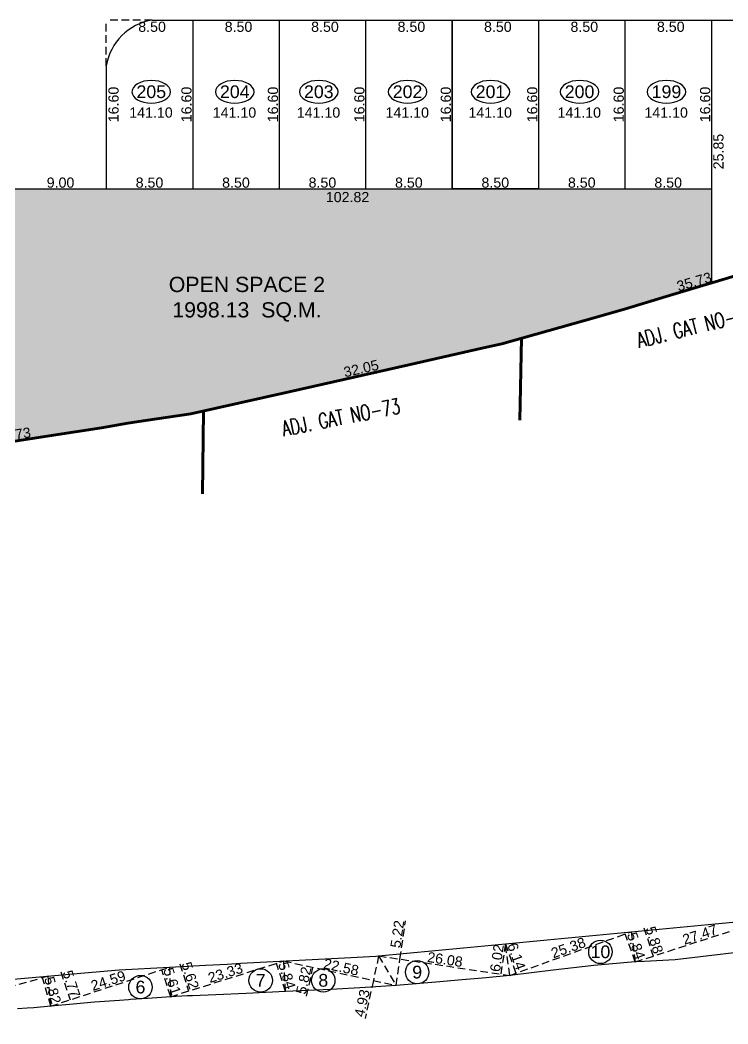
# Model space of a CAD drawing. Header units: millimetres. Extents: x 9625 to 10808, y -1607 to -1252.
# Drawn here: x 10591.9 to 10661.5, y -1523.9 to -1425.2 of the extents above; entities that cross this region are included whole.
import ezdxf

# ---------------------------------------------------------------- set-up
doc = ezdxf.new("R2010")
doc.units = ezdxf.units.MM
doc.header["$LTSCALE"] = 3
doc.header["$MEASUREMENT"] = 0
doc.header["$PDMODE"] = 35
doc.header["$PDSIZE"] = 1
doc.linetypes.add('1', pattern=[0])
doc.linetypes.add('HIDDEN', pattern=[0.375, 0.25, -0.125])
doc.layers.get('0').update_dxf_attribs({"linetype": '1'})
doc.layers.get('Defpoints').update_dxf_attribs({"linetype": 'HIDDEN'})
for name, color, linetype in [('DIM', 8, 'HIDDEN'), ('DIM1', 8, 'Continuous'), ('NAME', 7, 'Continuous'), ('PLOT TEXT', 3, 'Continuous'), ('Text', 3, 'Continuous'), ('WALL', 6, 'Continuous')]:
    doc.layers.add(name, color=color, linetype=linetype)
doc.styles.add('ARIAL', font='arial.ttf')
doc.styles.add('ROMANS', font='romans__.ttf', dxfattribs={"width": 0.75})
doc.styles.get("Standard").update_dxf_attribs({"font": 'arial.ttf'})
doc.dimstyles.new('ISO-25', dxfattribs={"dimtxt": 1, "dimasz": 1, "dimexe": 0, "dimexo": 0, "dimgap": 0.1, "dimtad": 1, "dimzin": 0, "dimdsep": 46, "dimtxsty": 'Standard', "dimblk": 'NONE', "dimcen": 2.5, "dimse1": 1, "dimse2": 1, "dimclrd": 256, "dimclre": 256, "dimclrt": 3, "dimadec": 0, "dimazin": 0, "dimtfac": 1, "dimtmove": 0, "dimatfit": 3, "dimfxl": 1, "dimarcsym": 0})
doc.dimstyles.get("Standard").update_dxf_attribs({"dimtxt": 1, "dimasz": 0, "dimexe": 0, "dimexo": 0, "dimgap": 0.1, "dimtad": 1, "dimzin": 0, "dimdsep": 46, "dimtxsty": 'Standard', "dimcen": 0, "dimse1": 1, "dimse2": 1, "dimsd1": 1, "dimsd2": 1, "dimclrd": 256, "dimclre": 256, "dimclrt": 3, "dimadec": 0, "dimazin": 0, "dimtfac": 1, "dimtix": 1, "dimtofl": 0, "dimtmove": 2, "dimatfit": 3, "dimfxl": 1, "dimtolj": 1, "dimtzin": 0, "dimlwd": -1, "dimlwe": -1, "dimarcsym": 0})

# ---------------------------------------------------------------- blocks, each defined once
blk = doc.blocks.new('*D1764')
at = {"layer": 'Defpoints', "color": 0}
for p in [(10675.519, -1446.534), (10675.519, -1446.534), (10641.204, -1456.474)]:
    blk.add_point(p, dxfattribs=at)
at = {"layer": 'DIM1', "color": 3, "insert": (10658.192, -1450.917), "char_height": 1, "attachment_point": 5, "rotation": 16.15524}
blk.add_mtext('\\A1;35.73', dxfattribs=at)
blk = doc.blocks.new('*D1763')
at = {"layer": 'Defpoints', "color": 0}
for p in [(10641.204, -1456.474), (10641.204, -1456.474), (10609.959, -1463.617)]:
    blk.add_point(p, dxfattribs=at)
at = {"layer": 'DIM1', "color": 3, "insert": (10625.446, -1459.45), "char_height": 1, "attachment_point": 5, "rotation": 12.87756}
blk.add_mtext('\\A1;32.05', dxfattribs=at)
blk = doc.blocks.new('*D1762')
at = {"layer": 'Defpoints', "color": 0}
for p in [(10609.959, -1463.617), (10609.959, -1463.617), (10572.698, -1469.559)]:
    blk.add_point(p, dxfattribs=at)
at = {"layer": 'DIM1', "color": 3, "insert": (10591.232, -1465.985), "char_height": 1, "attachment_point": 5, "rotation": 9.06059}
blk.add_mtext('\\A1;37.73', dxfattribs=at)
blk = doc.blocks.new('*D1761')
at = {"layer": 'Defpoints', "color": 0}
for p in [(10572.698, -1441.788), (10675.519, -1441.788), (10675.519, -1441.788)]:
    blk.add_point(p, dxfattribs=at)
at = {"layer": 'DIM1', "color": 3, "insert": (10624.109, -1442.597), "char_height": 1, "attachment_point": 5}
blk.add_mtext('\\A1;102.82', dxfattribs=at)
blk = doc.blocks.new('*D1883')
at = {"layer": 'Defpoints', "color": 0}
for p in [(10659.888, -1425.188), (10668.388, -1425.188), (10668.388, -1425.188)]:
    blk.add_point(p, dxfattribs=at)
at = {"layer": 'DIM1', "color": 3, "insert": (10664.388, -1425.854), "char_height": 1, "attachment_point": 5}
blk.add_mtext('\\A1;8.50', dxfattribs=at)
blk = doc.blocks.new('*D1890')
at = {"layer": 'Defpoints', "color": 0}
for p in [(10651.388, -1425.188), (10659.888, -1425.188), (10659.888, -1425.188)]:
    blk.add_point(p, dxfattribs=at)
at = {"layer": 'DIM1', "color": 3, "insert": (10655.888, -1425.854), "char_height": 1, "attachment_point": 5}
blk.add_mtext('\\A1;8.50', dxfattribs=at)
blk = doc.blocks.new('*D788')
at = {"layer": 'Defpoints', "color": 0}
for p in [(10659.888, -1425.188), (10659.888, -1425.188), (10659.888, -1441.788)]:
    blk.add_point(p, dxfattribs=at)
at = {"layer": 'DIM1', "color": 3, "insert": (10659.278, -1433.488), "char_height": 1, "attachment_point": 5, "rotation": 90}
blk.add_mtext('\\A1;16.60', dxfattribs=at)
blk = doc.blocks.new('*D1878')
at = {"layer": 'Defpoints', "color": 0}
for p in [(10651.388, -1441.788), (10659.888, -1441.788), (10659.888, -1441.788)]:
    blk.add_point(p, dxfattribs=at)
at = {"layer": 'DIM1', "color": 3, "insert": (10655.638, -1441.177), "char_height": 1, "attachment_point": 5}
blk.add_mtext('\\A1;8.50', dxfattribs=at)
blk = doc.blocks.new('*D1889')
at = {"layer": 'Defpoints', "color": 0}
for p in [(10642.888, -1425.188), (10651.388, -1425.188), (10651.388, -1425.188)]:
    blk.add_point(p, dxfattribs=at)
at = {"layer": 'DIM1', "color": 3, "insert": (10647.388, -1425.854), "char_height": 1, "attachment_point": 5}
blk.add_mtext('\\A1;8.50', dxfattribs=at)
blk = doc.blocks.new('*D787')
at = {"layer": 'Defpoints', "color": 0}
for p in [(10651.388, -1425.188), (10651.388, -1425.188), (10651.388, -1441.788)]:
    blk.add_point(p, dxfattribs=at)
at = {"layer": 'DIM1', "color": 3, "insert": (10650.778, -1433.488), "char_height": 1, "attachment_point": 5, "rotation": 90}
blk.add_mtext('\\A1;16.60', dxfattribs=at)
blk = doc.blocks.new('*D1877')
at = {"layer": 'Defpoints', "color": 0}
for p in [(10642.888, -1441.788), (10651.388, -1441.788), (10651.388, -1441.788)]:
    blk.add_point(p, dxfattribs=at)
at = {"layer": 'DIM1', "color": 3, "insert": (10647.138, -1441.177), "char_height": 1, "attachment_point": 5}
blk.add_mtext('\\A1;8.50', dxfattribs=at)
blk = doc.blocks.new('*D1888')
at = {"layer": 'Defpoints', "color": 0}
for p in [(10634.388, -1425.188), (10642.888, -1425.188), (10642.888, -1425.188)]:
    blk.add_point(p, dxfattribs=at)
at = {"layer": 'DIM1', "color": 3, "insert": (10638.888, -1425.854), "char_height": 1, "attachment_point": 5}
blk.add_mtext('\\A1;8.50', dxfattribs=at)
blk = doc.blocks.new('*D786')
at = {"layer": 'Defpoints', "color": 0}
for p in [(10642.888, -1425.188), (10642.888, -1425.188), (10642.888, -1441.788)]:
    blk.add_point(p, dxfattribs=at)
at = {"layer": 'DIM1', "color": 3, "insert": (10642.278, -1433.488), "char_height": 1, "attachment_point": 5, "rotation": 90}
blk.add_mtext('\\A1;16.60', dxfattribs=at)
blk = doc.blocks.new('*D1876')
at = {"layer": 'Defpoints', "color": 0}
for p in [(10634.388, -1441.788), (10642.888, -1441.788), (10642.888, -1441.788)]:
    blk.add_point(p, dxfattribs=at)
at = {"layer": 'DIM1', "color": 3, "insert": (10638.638, -1441.177), "char_height": 1, "attachment_point": 5}
blk.add_mtext('\\A1;8.50', dxfattribs=at)
blk = doc.blocks.new('*D1887')
at = {"layer": 'Defpoints', "color": 0}
for p in [(10625.888, -1425.188), (10634.388, -1425.188), (10634.388, -1425.188)]:
    blk.add_point(p, dxfattribs=at)
at = {"layer": 'DIM1', "color": 3, "insert": (10630.388, -1425.854), "char_height": 1, "attachment_point": 5}
blk.add_mtext('\\A1;8.50', dxfattribs=at)
blk = doc.blocks.new('*D785')
at = {"layer": 'Defpoints', "color": 0}
for p in [(10634.388, -1425.188), (10634.388, -1425.188), (10634.388, -1441.788)]:
    blk.add_point(p, dxfattribs=at)
at = {"layer": 'DIM1', "color": 3, "insert": (10633.778, -1433.488), "char_height": 1, "attachment_point": 5, "rotation": 90}
blk.add_mtext('\\A1;16.60', dxfattribs=at)
blk = doc.blocks.new('*D1879')
at = {"layer": 'Defpoints', "color": 0}
for p in [(10625.888, -1441.788), (10634.388, -1441.788), (10634.388, -1441.788)]:
    blk.add_point(p, dxfattribs=at)
at = {"layer": 'DIM1', "color": 3, "insert": (10630.138, -1441.177), "char_height": 1, "attachment_point": 5}
blk.add_mtext('\\A1;8.50', dxfattribs=at)
blk = doc.blocks.new('*D1886')
at = {"layer": 'Defpoints', "color": 0}
for p in [(10617.388, -1425.188), (10625.888, -1425.188), (10625.888, -1425.188)]:
    blk.add_point(p, dxfattribs=at)
at = {"layer": 'DIM1', "color": 3, "insert": (10621.888, -1425.854), "char_height": 1, "attachment_point": 5}
blk.add_mtext('\\A1;8.50', dxfattribs=at)
blk = doc.blocks.new('*D784')
at = {"layer": 'Defpoints', "color": 0}
for p in [(10625.888, -1425.188), (10625.888, -1425.188), (10625.888, -1441.788)]:
    blk.add_point(p, dxfattribs=at)
at = {"layer": 'DIM1', "color": 3, "insert": (10625.278, -1433.488), "char_height": 1, "attachment_point": 5, "rotation": 90}
blk.add_mtext('\\A1;16.60', dxfattribs=at)
blk = doc.blocks.new('*D1880')
at = {"layer": 'Defpoints', "color": 0}
for p in [(10617.388, -1441.788), (10625.888, -1441.788), (10625.888, -1441.788)]:
    blk.add_point(p, dxfattribs=at)
at = {"layer": 'DIM1', "color": 3, "insert": (10621.638, -1441.177), "char_height": 1, "attachment_point": 5}
blk.add_mtext('\\A1;8.50', dxfattribs=at)
blk = doc.blocks.new('*D1885')
at = {"layer": 'Defpoints', "color": 0}
for p in [(10608.888, -1425.188), (10617.388, -1425.188), (10617.388, -1425.188)]:
    blk.add_point(p, dxfattribs=at)
at = {"layer": 'DIM1', "color": 3, "insert": (10613.388, -1425.854), "char_height": 1, "attachment_point": 5}
blk.add_mtext('\\A1;8.50', dxfattribs=at)
blk = doc.blocks.new('*D783')
at = {"layer": 'Defpoints', "color": 0}
for p in [(10617.388, -1425.188), (10617.388, -1425.188), (10617.388, -1441.788)]:
    blk.add_point(p, dxfattribs=at)
at = {"layer": 'DIM1', "color": 3, "insert": (10616.778, -1433.488), "char_height": 1, "attachment_point": 5, "rotation": 90}
blk.add_mtext('\\A1;16.60', dxfattribs=at)
blk = doc.blocks.new('*D1881')
at = {"layer": 'Defpoints', "color": 0}
for p in [(10608.888, -1441.788), (10617.388, -1441.788), (10617.388, -1441.788)]:
    blk.add_point(p, dxfattribs=at)
at = {"layer": 'DIM1', "color": 3, "insert": (10613.138, -1441.177), "char_height": 1, "attachment_point": 5}
blk.add_mtext('\\A1;8.50', dxfattribs=at)
blk = doc.blocks.new('*D1884')
at = {"layer": 'Defpoints', "color": 0}
for p in [(10600.388, -1425.188), (10608.888, -1425.188), (10608.888, -1425.188)]:
    blk.add_point(p, dxfattribs=at)
at = {"layer": 'DIM1', "color": 3, "insert": (10604.888, -1425.854), "char_height": 1, "attachment_point": 5}
blk.add_mtext('\\A1;8.50', dxfattribs=at)
blk = doc.blocks.new('*D782')
at = {"layer": 'Defpoints', "color": 0}
for p in [(10608.888, -1425.188), (10608.888, -1425.188), (10608.888, -1441.788)]:
    blk.add_point(p, dxfattribs=at)
at = {"layer": 'DIM1', "color": 3, "insert": (10608.278, -1433.488), "char_height": 1, "attachment_point": 5, "rotation": 90}
blk.add_mtext('\\A1;16.60', dxfattribs=at)
blk = doc.blocks.new('*D1882')
at = {"layer": 'Defpoints', "color": 0}
for p in [(10600.388, -1441.788), (10608.888, -1441.788), (10608.888, -1441.788)]:
    blk.add_point(p, dxfattribs=at)
at = {"layer": 'DIM1', "color": 3, "insert": (10604.638, -1441.177), "char_height": 1, "attachment_point": 5}
blk.add_mtext('\\A1;8.50', dxfattribs=at)
blk = doc.blocks.new('*D781')
at = {"layer": 'Defpoints', "color": 0}
for p in [(10600.388, -1425.188), (10600.388, -1425.188), (10600.388, -1441.788)]:
    blk.add_point(p, dxfattribs=at)
at = {"layer": 'DIM1', "color": 3, "insert": (10601.105, -1433.488), "char_height": 1, "attachment_point": 5, "rotation": 90}
blk.add_mtext('\\A1;16.60', dxfattribs=at)
blk = doc.blocks.new('*D780')
at = {"layer": 'Defpoints', "color": 0}
for p in [(10591.388, -1441.788), (10600.388, -1441.788), (10600.388, -1441.788)]:
    blk.add_point(p, dxfattribs=at)
at = {"layer": 'DIM1', "color": 3, "insert": (10595.888, -1441.177), "char_height": 1, "attachment_point": 5}
blk.add_mtext('\\A1;9.00', dxfattribs=at)
blk = doc.blocks.new('*D460')
at = {"layer": 'Defpoints', "color": 0}
for p in [(10652.001, -1514.838), (10652.908, -1517.635), (10654.148, -1517.233)]:
    blk.add_point(p, dxfattribs=at)
at = {"layer": 'DIM', "lineweight": -2}
blk.add_line((10653.241, -1514.436), (10654.148, -1517.233), dxfattribs=at)
at = {"layer": 'DIM', "color": 3, "insert": (10654.275, -1515.646), "char_height": 1, "attachment_point": 5, "rotation": 287.96725}
blk.add_mtext('5.88', dxfattribs=at)
blk = doc.blocks.new('_None')
blk = doc.blocks.new('*D458')
at = {"layer": 'Defpoints', "color": 0}
for p in [(10665.466, -1513.562), (10665.466, -1513.562), (10652.403, -1517.799)]:
    blk.add_point(p, dxfattribs=at)
at = {"layer": 'DIM', "lineweight": -2}
blk.add_line((10652.403, -1517.799), (10665.466, -1513.562), dxfattribs=at)
at = {"layer": 'DIM', "color": 3, "insert": (10658.749, -1515.108), "char_height": 1, "attachment_point": 5, "rotation": 17.96725}
blk.add_mtext('27.47', dxfattribs=at)
blk = doc.blocks.new('*D457')
at = {"layer": 'Defpoints', "color": 0}
for p in [(10639.626, -1516.016), (10640.662, -1518.905), (10640.662, -1518.905)]:
    blk.add_point(p, dxfattribs=at)
at = {"layer": 'DIM', "lineweight": -2}
blk.add_line((10639.626, -1516.016), (10640.662, -1518.905), dxfattribs=at)
at = {"layer": 'DIM', "color": 3, "insert": (10640.719, -1517.254), "char_height": 1, "attachment_point": 5, "rotation": 289.73177}
blk.add_mtext('6.14', dxfattribs=at)
blk = doc.blocks.new('*D456')
at = {"layer": 'Defpoints', "color": 0}
for p in [(10651.416, -1515.048), (10651.416, -1515.048), (10652.403, -1517.799)]:
    blk.add_point(p, dxfattribs=at)
at = {"layer": 'DIM', "lineweight": -2}
blk.add_line((10652.403, -1517.799), (10651.416, -1515.048), dxfattribs=at)
at = {"layer": 'DIM', "color": 3, "insert": (10652.484, -1516.217), "char_height": 1, "attachment_point": 5, "rotation": 289.73177}
blk.add_mtext('5.84', dxfattribs=at)
blk = doc.blocks.new('*D455')
at = {"layer": 'Defpoints', "color": 0}
for p in [(10652.001, -1514.838), (10652.001, -1514.838), (10640.055, -1519.123)]:
    blk.add_point(p, dxfattribs=at)
at = {"layer": 'DIM', "lineweight": -2}
blk.add_line((10640.055, -1519.123), (10652.001, -1514.838), dxfattribs=at)
at = {"layer": 'DIM', "color": 3, "insert": (10645.822, -1516.405), "char_height": 1, "attachment_point": 5, "rotation": 19.73177}
blk.add_mtext('25.38', dxfattribs=at)
blk = doc.blocks.new('*D454')
at = {"layer": 'Defpoints', "color": 0}
for p in [(10629.259, -1517.519), (10629.259, -1517.519), (10628.876, -1520.1)]:
    blk.add_point(p, dxfattribs=at)
at = {"layer": 'DIM', "lineweight": -2}
for p, q in [((10629.259, -1517.519), (10629.815, -1513.773)), ((10628.876, -1520.1), (10629.259, -1517.519))]:
    blk.add_line(p, q, dxfattribs=at)
at = {"layer": 'DIM', "color": 3, "insert": (10629.007, -1515.062), "char_height": 1, "attachment_point": 5, "rotation": 81.55316}
blk.add_mtext('5.22', dxfattribs=at)
blk = doc.blocks.new('*D453')
at = {"layer": 'Defpoints', "color": 0}
for p in [(10639.626, -1516.016), (10639.184, -1518.993), (10639.184, -1518.993)]:
    blk.add_point(p, dxfattribs=at)
at = {"layer": 'DIM', "lineweight": -2}
blk.add_line((10639.626, -1516.016), (10639.184, -1518.993), dxfattribs=at)
at = {"layer": 'DIM', "color": 3, "insert": (10638.801, -1517.415), "char_height": 1, "attachment_point": 5, "rotation": 81.55316}
blk.add_mtext('6.02', dxfattribs=at)
blk = doc.blocks.new('*D452')
at = {"layer": 'Defpoints', "color": 0}
for p in [(10627.157, -1517.207), (10640.055, -1519.123), (10640.055, -1519.123)]:
    blk.add_point(p, dxfattribs=at)
at = {"layer": 'DIM', "lineweight": -2}
blk.add_line((10627.157, -1517.207), (10640.055, -1519.123), dxfattribs=at)
at = {"layer": 'DIM', "color": 3, "insert": (10633.696, -1517.561), "char_height": 1, "attachment_point": 5, "rotation": 351.55316}
blk.add_mtext('26.08', dxfattribs=at)
blk = doc.blocks.new('*D451')
at = {"layer": 'Defpoints', "color": 0}
for p in [(10618.62, -1517.875), (10620.705, -1518.328), (10618.004, -1520.717)]:
    blk.add_point(p, dxfattribs=at)
at = {"layer": 'DIM', "lineweight": -2}
blk.add_line((10620.089, -1521.169), (10620.705, -1518.328), dxfattribs=at)
at = {"layer": 'DIM', "color": 3, "insert": (10619.8, -1519.619), "char_height": 1, "attachment_point": 5, "rotation": 77.75738}
blk.add_mtext('5.82', dxfattribs=at)
blk = doc.blocks.new('*D450')
at = {"layer": 'Defpoints', "color": 0}
for p in [(10627.157, -1517.207), (10626.635, -1519.614), (10626.646, -1519.617)]:
    blk.add_point(p, dxfattribs=at)
at = {"layer": 'DIM', "lineweight": -2}
for p, q in [((10627.168, -1517.21), (10626.646, -1519.617)), ((10626.646, -1519.617), (10625.832, -1523.367))]:
    blk.add_line(p, q, dxfattribs=at)
at = {"layer": 'DIM', "color": 3, "insert": (10625.536, -1521.851), "char_height": 1, "attachment_point": 5, "rotation": 77.75738}
blk.add_mtext('4.93', dxfattribs=at)
blk = doc.blocks.new('*D449')
at = {"layer": 'Defpoints', "color": 0}
for p in [(10617.842, -1517.706), (10628.876, -1520.1), (10628.876, -1520.1)]:
    blk.add_point(p, dxfattribs=at)
at = {"layer": 'DIM', "lineweight": -2}
blk.add_line((10617.842, -1517.706), (10628.876, -1520.1), dxfattribs=at)
at = {"layer": 'DIM', "color": 3, "insert": (10623.488, -1518.307), "char_height": 1, "attachment_point": 5, "rotation": 347.75738}
blk.add_mtext('22.58', dxfattribs=at)
blk = doc.blocks.new('*D448')
at = {"layer": 'Defpoints', "color": 0}
for p in [(10606.609, -1518.308), (10607.457, -1520.989), (10608.479, -1520.666)]:
    blk.add_point(p, dxfattribs=at)
at = {"layer": 'DIM', "lineweight": -2}
blk.add_line((10607.632, -1517.985), (10608.479, -1520.666), dxfattribs=at)
at = {"layer": 'DIM', "color": 3, "insert": (10608.637, -1519.141), "char_height": 1, "attachment_point": 5, "rotation": 287.53947}
blk.add_mtext('5.62', dxfattribs=at)
blk = doc.blocks.new('*D447')
at = {"layer": 'Defpoints', "color": 0}
for p in [(10617.124, -1517.934), (10617.124, -1517.934), (10618.004, -1520.717)]:
    blk.add_point(p, dxfattribs=at)
at = {"layer": 'DIM', "lineweight": -2}
blk.add_line((10618.004, -1520.717), (10617.124, -1517.934), dxfattribs=at)
at = {"layer": 'DIM', "color": 3, "insert": (10618.146, -1519.141), "char_height": 1, "attachment_point": 5, "rotation": 287.53947}
blk.add_mtext('5.84', dxfattribs=at)
blk = doc.blocks.new('*D446')
at = {"layer": 'Defpoints', "color": 0}
for p in [(10617.842, -1517.706), (10617.842, -1517.706), (10606.719, -1521.222)]:
    blk.add_point(p, dxfattribs=at)
at = {"layer": 'DIM', "lineweight": -2}
blk.add_line((10606.719, -1521.222), (10617.842, -1517.706), dxfattribs=at)
at = {"layer": 'DIM', "color": 3, "insert": (10612.097, -1518.882), "char_height": 1, "attachment_point": 5, "rotation": 17.53947}
blk.add_mtext('23.33', dxfattribs=at)
blk = doc.blocks.new('*D445')
at = {"layer": 'Defpoints', "color": 0}
for p in [(10594.662, -1519.201), (10595.563, -1521.941), (10596.828, -1521.525)]:
    blk.add_point(p, dxfattribs=at)
at = {"layer": 'DIM', "lineweight": -2}
blk.add_line((10595.927, -1518.784), (10596.828, -1521.525), dxfattribs=at)
at = {"layer": 'DIM', "color": 3, "insert": (10596.956, -1519.964), "char_height": 1, "attachment_point": 5, "rotation": 288.20526}
blk.add_mtext('5.77', dxfattribs=at)
blk = doc.blocks.new('*D444')
at = {"layer": 'Defpoints', "color": 0}
for p in [(10605.843, -1518.56), (10605.843, -1518.56), (10606.719, -1521.222)]:
    blk.add_point(p, dxfattribs=at)
at = {"layer": 'DIM', "lineweight": -2}
blk.add_line((10606.719, -1521.222), (10605.843, -1518.56), dxfattribs=at)
at = {"layer": 'DIM', "color": 3, "insert": (10606.861, -1519.7), "char_height": 1, "attachment_point": 5, "rotation": 288.20526}
blk.add_mtext('5.61', dxfattribs=at)
blk = doc.blocks.new('*D443')
at = {"layer": 'Defpoints', "color": 0}
for p in [(10606.609, -1518.308), (10606.609, -1518.308), (10594.929, -1522.149)]:
    blk.add_point(p, dxfattribs=at)
at = {"layer": 'DIM', "lineweight": -2}
blk.add_line((10594.929, -1522.149), (10606.609, -1518.308), dxfattribs=at)
at = {"layer": 'DIM', "color": 3, "insert": (10600.578, -1519.648), "char_height": 1, "attachment_point": 5, "rotation": 18.20526}
blk.add_mtext('24.59', dxfattribs=at)
blk = doc.blocks.new('*D442')
at = {"layer": 'Defpoints', "color": 0}
for p in [(10594.129, -1519.353), (10594.129, -1519.353), (10594.929, -1522.149)]:
    blk.add_point(p, dxfattribs=at)
at = {"layer": 'DIM', "lineweight": -2}
blk.add_line((10594.929, -1522.149), (10594.129, -1519.353), dxfattribs=at)
at = {"layer": 'DIM', "color": 3, "insert": (10595.116, -1520.583), "char_height": 1, "attachment_point": 5, "rotation": 285.97202}
blk.add_mtext('5.82', dxfattribs=at)
blk = doc.blocks.new('*D440')
at = {"layer": 'Defpoints', "color": 0}
for p in [(10594.662, -1519.201), (10578.785, -1523.745), (10578.785, -1523.745)]:
    blk.add_point(p, dxfattribs=at)
at = {"layer": 'DIM', "lineweight": -2}
blk.add_line((10594.662, -1519.201), (10578.785, -1523.745), dxfattribs=at)
at = {"layer": 'DIM', "color": 3, "insert": (10586.555, -1520.885), "char_height": 1, "attachment_point": 5, "rotation": 15.97202}
blk.add_mtext('33.81', dxfattribs=at)
blk = doc.blocks.new('*D1897')
at = {"layer": 'Defpoints', "color": 0}
for p in [(10659.888, -1425.188), (10659.888, -1425.188), (10659.888, -1451.039)]:
    blk.add_point(p, dxfattribs=at)
at = {"layer": 'DIM1', "color": 3, "insert": (10660.585, -1438.113), "char_height": 1, "attachment_point": 5, "rotation": 90}
blk.add_mtext('\\A1;25.85', dxfattribs=at)
blk = doc.blocks.new('*D1898')
at = {"layer": 'Defpoints', "color": 0}
for p in [(10668.388, -1448.557), (10668.388, -1448.557), (10659.888, -1451.039)]:
    blk.add_point(p, dxfattribs=at)
at = {"layer": 'DIM1', "color": 3, "insert": (10663.967, -1449.212), "char_height": 1, "attachment_point": 5, "rotation": 16.27529}
blk.add_mtext('\\A1;8.85', dxfattribs=at)

msp = doc.modelspace()

# ---------------------------------------------------------------- hatches: boundary and pattern name
at = {"layer": 'DIM', "ltscale": 0.05}
h = msp.add_hatch(dxfattribs=at)
h.set_pattern_fill('DOTS', color=82, scale=10)
h.paths.add_polyline_path([(10776.9077, -1564.1883), (10786.1515, -1555.1656), (10801.2252, -1540.4999), (10803.1904, -1538.5213), (10772.71, -1507.1009), (10764.6314, -1507.1009), (10764.6314, -1556.1009), (10759.6314, -1556.1009), (10759.6314, -1566.1006), (10759.6314, -1566.103), (10714.6314, -1566.1013), (10704.6314, -1566.1009), (10704.6314, -1577.1115), (10708.4604, -1576.317), (10722.7835, -1573.3041), (10725.7102, -1572.6806), (10745.611, -1578.6242), (10757.6224, -1582.1007), (10758.4076, -1582.3165), (10758.8723, -1581.8851), (10767.832, -1573.0911), (10771.1151, -1569.8688)])
h.paths.add_polyline_path([(10659.8884, -1441.7876), (10659.8884, -1451.0389), (10659.8884, -1451.0389), (10655.4524, -1452.3754), (10651.3485, -1453.6281), (10647.3092, -1454.7502), (10639.291, -1457.0142), (10637.4855, -1457.4225), (10630.1511, -1459.0811), (10621.7006, -1460.9893), (10618.3662, -1461.7423), (10608.6872, -1463.9009), (10604.2272, -1464.5509), (10602.4983, -1464.8388), (10599.9092, -1465.2688), (10595.193, -1465.999), (10589.887, -1466.8204), (10587.7681, -1467.1485), (10579.237, -1468.4859), (10572.6982, -1469.5592), (10572.6982, -1441.7876)])

# ---------------------------------------------------------------- linework, layer by layer
at = {"color": 3, "linetype": 'Continuous', "lineweight": 70}
for points in [[(10641.2043, -1456.474), (10641.0362, -1464.5352)], [(10609.959, -1463.6172), (10609.8629, -1471.7787)]]:
    msp.add_lwpolyline(points, dxfattribs=at)
at = {"layer": 'DIM'}
for p, q in [((10652.0008, -1514.8382), (10652.4029, -1517.7988)), ((10640.0553, -1519.1228), (10639.6258, -1516.016)), ((10618.0036, -1520.7167), (10617.8424, -1517.7064)), ((10627.1568, -1517.2073), (10628.8756, -1520.1005)), ((10606.6092, -1518.3078), (10606.7191, -1521.222)), ((10594.9291, -1522.1492), (10594.6615, -1519.2007))]:
    msp.add_line(p, q, dxfattribs=at)
at = {"layer": 'PLOT TEXT', "extrusion": (0, 0, -1)}
for centre in [(10604.8114, -1432.2408), (10613.0202, -1432.2408), (10621.2828, -1432.2408), (10630.0102, -1432.2408), (10638.1649, -1432.2408), (10646.9232, -1432.2408), (10655.4668, -1432.2408)]:
    msp.add_ellipse(centre, major_axis=(1.9004, 0), ratio=0.5882805, dxfattribs=at)
at = {"layer": 'Text', "linetype": 'Continuous'}
for centre in [(10648.9743, -1516.8108), (10630.9555, -1518.8074), (10615.5642, -1519.6184), (10621.7235, -1519.6155), (10603.7486, -1520.2771)]:
    msp.add_circle(centre, 1.1515, dxfattribs=at)
at = {"layer": 'WALL', "linetype": 'HIDDEN', "lineweight": 25}
for p in [(10600.3884, -1429.6876), (10604.8884, -1425.1876)]:
    msp.add_line(p, (10600.3884, -1425.1876), dxfattribs=at)
at = {"layer": 'WALL', "lineweight": 25}
for p, q in [((10604.8884, -1425.1876), (10686.7116, -1425.1876)), ((10608.8884, -1425.1876), (10608.8884, -1441.7876)), ((10617.3884, -1425.1876), (10617.3884, -1441.7876)), ((10625.8884, -1425.1876), (10625.8884, -1441.7876)), ((10634.3884, -1425.1876), (10634.3884, -1441.7876)), ((10642.8884, -1425.1876), (10642.8884, -1441.7876)), ((10651.3884, -1425.1876), (10651.3884, -1441.7876)), ((10659.8884, -1425.1876), (10659.8884, -1451.0389)), ((10600.3884, -1429.6876), (10600.3884, -1441.7876)), ((10572.6982, -1441.7876), (10659.8884, -1441.7876))]:
    msp.add_line(p, q, dxfattribs=at)
at = {"layer": 'WALL'}
msp.add_lwpolyline([(10634.3884, -1425.1876), (10642.8884, -1425.1876), (10642.8884, -1441.7876), (10634.3884, -1441.7876)], close=True, dxfattribs=at)
for points in [[(10659.8884, -1441.7876), (10659.8884, -1451.0389), (10659.8884, -1451.0389), (10655.4524, -1452.3754), (10651.3485, -1453.6281), (10647.3092, -1454.7502), (10639.291, -1457.0142), (10637.4855, -1457.4225), (10630.1511, -1459.0811), (10621.7006, -1460.9893), (10618.3662, -1461.7423), (10608.6872, -1463.9009), (10604.2272, -1464.5509), (10602.4983, -1464.8388), (10599.9092, -1465.2688), (10595.193, -1465.999), (10589.887, -1466.8204), (10587.7681, -1467.1485), (10579.237, -1468.4859), (10572.6982, -1469.5592), (10572.6982, -1441.7876), (10659.8884, -1441.7876)], [(10584.9692, -1520.0803), (10591.9857, -1519.4435), (10599.0074, -1518.8063), (10601.6458, -1518.5735), (10606.6092, -1518.3078), (10610.1465, -1518.1184), (10612.2756, -1518.0045), (10613.6123, -1517.9329), (10623.8026, -1517.3874), (10626.8916, -1517.222), (10627.1568, -1517.2079), (10627.1568, -1517.2073), (10635.5008, -1516.4103), (10639.6258, -1516.016), (10643.7508, -1515.6217), (10647.8758, -1515.229), (10652.0008, -1514.8382), (10656.1258, -1514.4474), (10660.2508, -1514.0566), (10665.4663, -1513.5624)], [(10665.7435, -1516.4877), (10656.314, -1517.5874), (10653.2654, -1517.7522), (10652.4029, -1517.7988), (10648.3186, -1518.1546), (10644.3279, -1518.6245), (10640.0553, -1519.1228), (10637.7398, -1519.3532), (10634.9882, -1519.5994), (10633.1896, -1519.7604), (10628.8756, -1520.1005), (10625.8873, -1520.2997), (10622.5115, -1520.495), (10620.1363, -1520.6144), (10618.0036, -1520.7167), (10614.1324, -1520.887), (10611.1524, -1521.0207), (10608.8616, -1521.1247), (10608.3304, -1521.1489), (10606.7191, -1521.222), (10604.4376, -1521.3823), (10602.7526, -1521.488), (10602.5858, -1521.5124), (10601.6841, -1521.5758), (10599.2317, -1521.748), (10597.1175, -1521.9558), (10594.9291, -1522.1492), (10593.2641, -1522.2963), (10592.6104, -1522.3471), (10591.6504, -1522.4238)]]:
    msp.add_lwpolyline(points, dxfattribs=at)
at = {"layer": 'WALL', "color": 5, "linetype": 'Continuous', "lineweight": 70}
msp.add_lwpolyline([(10663.8547, -1449.8439), (10655.4524, -1452.3754), (10651.3485, -1453.6281), (10647.3092, -1454.7502), (10639.291, -1457.0142), (10637.4855, -1457.4225), (10630.1511, -1459.0811), (10621.7006, -1460.9893), (10618.3662, -1461.7423), (10608.6872, -1463.9009), (10604.2272, -1464.5509), (10602.4983, -1464.8388), (10599.9092, -1465.2688), (10595.193, -1465.999), (10589.887, -1466.8204)], dxfattribs=at)
at = {"layer": 'WALL', "lineweight": 25}
msp.add_arc((10605.79, -1430.5892), 5.4763, 99.475941, 170.524059, dxfattribs=at)

# ---------------------------------------------------------------- texts
at = {"layer": 'NAME', "color": 3, "style": 'ROMANS', "width": 0.7}
for s, rotation, p in [('ADJ. GAT NO-72', 373.719853, (10652.7777, -1457.4164, -353.1026)), ('ADJ. GAT NO-73', 371.078075, (10617.8302, -1466.1064, -353.1026))]:
    msp.add_text(s, height=1.5, rotation=rotation, dxfattribs=at).set_placement(p)
at = {"layer": 'PLOT TEXT', "linetype": 'Continuous', "attachment_point": 5, "style": 'ARIAL'}
for s, insert, char_height in [('\\A1;205', (10604.8114, -1432.2408), 1.25), ('\\A1;204', (10613.0202, -1432.2408), 1.25), ('\\A1;203', (10621.2828, -1432.2408), 1.25), ('\\A1;202', (10630.0102, -1432.2408), 1.25), ('\\A1;201', (10638.1649, -1432.2408), 1.25), ('\\A1;200', (10646.9232, -1432.2408), 1.25), ('\\A1;199', (10655.4668, -1432.2408), 1.25), ('\\A1;141.10', (10604.7827, -1434.2863), 1), ('\\A1;141.10', (10612.9914, -1434.2863), 1), ('\\A1;141.10', (10621.254, -1434.2863), 1), ('\\A1;141.10', (10629.9814, -1434.2863), 1), ('\\A1;141.10', (10638.1361, -1434.2863), 1), ('\\A1;141.10', (10646.8945, -1434.2863), 1), ('\\A1;141.10', (10655.438, -1434.2863), 1)]:
    msp.add_mtext(s, dxfattribs=dict(at, insert=insert, char_height=char_height))
at = {"layer": 'Text', "ltscale": 0.05, "insert": (10614.2149, -1452.636), "char_height": 1.5, "attachment_point": 5, "style": 'ARIAL'}
msp.add_mtext('\\A1;OPEN SPACE 2\\P1998.13  SQ.M.', dxfattribs=at)
at = {"layer": 'Text', "linetype": 'Continuous', "char_height": 1.25, "attachment_point": 5, "style": 'ARIAL'}
for s, insert in [('\\A1;10', (10648.9743, -1516.8108)), ('\\A1;7', (10615.5642, -1519.6184)), ('\\A1;8', (10621.7235, -1519.6155)), ('\\A1;9', (10630.9555, -1518.8074)), ('\\A1;6', (10603.7486, -1520.2771))]:
    msp.add_mtext(s, dxfattribs=dict(at, insert=insert))

# ---------------------------------------------------------------- dimensions: what is measured, and where the dimension line sits
at = {"layer": 'DIM'}
for p1, p2, distance, picture, middle in [((10628.8756, -1520.1005), (10629.2589, -1517.5195), 0, '*D454', (10629.0066, -1515.0621)), ((10652.4029, -1517.7988), (10665.4663, -1513.5624), 0, '*D458', (10658.7489, -1515.1079)), ((10640.0553, -1519.1228), (10652.0008, -1514.8382), 0, '*D455', (10645.8218, -1516.4054)), ((10652.40286, -1517.79876), (10651.41618, -1515.04788), 0, '*D456', (10652.48425, -1516.21718)), ((10652.0008, -1514.8382), (10652.9078, -1517.635), 1.304, '*D460', (10654.2755, -1515.646)), ((10639.6258, -1516.016), (10639.1837, -1518.9933), 0, '*D453', (10638.8008, -1517.415)), ((10639.6258, -1516.016), (10640.6621, -1518.9051), 0, '*D457', (10640.7187, -1517.2544)), ((10627.1568, -1517.2073), (10640.0553, -1519.1228), 0, '*D452', (10633.6958, -1517.5611)), ((10606.6092, -1518.3078), (10607.4566, -1520.9889), 1.0721, '*D448', (10608.6374, -1519.1413)), ((10606.7191, -1521.222), (10617.8424, -1517.7064), 0, '*D446', (10612.0966, -1518.8817)), ((10618.0036, -1520.7167), (10617.1239, -1517.9335), 0, '*D447', (10618.1459, -1519.1411)), ((10617.8424, -1517.7064), (10628.8756, -1520.1005), 0, '*D449', (10623.4885, -1518.3068)), ((10618.0036, -1520.7167), (10618.6201, -1517.8752), -2.1335, '*D451', (10619.8002, -1519.6189)), ((10627.1568, -1517.2073), (10626.6345, -1519.6142), 0.0117, '*D450', (10625.536, -1521.851)), ((10594.6615, -1519.2007), (10595.5627, -1521.9408), 1.3322, '*D445', (10596.9557, -1519.9644)), ((10594.9291, -1522.1492), (10606.6092, -1518.3078), 0, '*D443', (10600.5784, -1519.6485)), ((10606.7191, -1521.222), (10605.8435, -1518.5596), 0, '*D444', (10606.8613, -1519.7001)), ((10594.9291, -1522.1492), (10594.1288, -1519.3532), 0, '*D442', (10595.116, -1520.5832))]:
    dim = msp.add_aligned_dim(p1=p1, p2=p2, distance=distance, dimstyle='ISO-25', override={"dimlfac": 2}, dxfattribs=at)
    dim.commit()
    dim.dimension.update_dxf_attribs({"geometry": picture, "text_midpoint": middle})
dim = msp.add_aligned_dim(p1=(10594.6615, -1519.2007), p2=(10578.7851, -1523.7448), distance=0, text='33.81', dimstyle='ISO-25', override={"dimlfac": 2, "dimtxsty": 'Standard'}, dxfattribs=at)
dim.commit()
dim.dimension.update_dxf_attribs({"geometry": '*D440', "text_midpoint": (10586.5552, -1520.8854)})
at = {"layer": 'DIM1'}
for base, p1, p2, angle, picture, middle, dimtype in [((10608.8884, -1425.1876), (10600.3884, -1425.1876), (10608.8884, -1425.1876), 0, '*D1884', (10604.8884, -1425.8537), 161), ((10600.3884, -1425.1876), (10600.3884, -1441.7876), (10600.3884, -1425.1876), 90, '*D781', (10601.1046, -1433.4876), 129), ((10617.3884, -1425.1876), (10608.8884, -1425.1876), (10617.3884, -1425.1876), 0, '*D1885', (10613.3884, -1425.8537), 161), ((10625.8884, -1425.1876), (10617.3884, -1425.1876), (10625.8884, -1425.1876), 0, '*D1886', (10621.8884, -1425.8537), 161), ((10634.3884, -1425.1876), (10625.8884, -1425.1876), (10634.3884, -1425.1876), 0, '*D1887', (10630.3884, -1425.8537), 161), ((10642.8884, -1425.1876), (10634.3884, -1425.1876), (10642.8884, -1425.1876), 0, '*D1888', (10638.8884, -1425.8537), 161), ((10651.3884, -1425.1876), (10642.8884, -1425.1876), (10651.3884, -1425.1876), 0, '*D1889', (10647.3884, -1425.8537), 161), ((10659.8884, -1425.1876), (10651.3884, -1425.1876), (10659.8884, -1425.1876), 0, '*D1890', (10655.8884, -1425.8537), 161), ((10668.3884, -1425.1876), (10659.8884, -1425.1876), (10668.3884, -1425.1876), 0, '*D1883', (10664.3884, -1425.8537), 161), ((10659.8884, -1425.1876), (10659.8884, -1451.0389), (10659.8884, -1425.1876), 90, '*D1897', (10660.5849, -1438.1132), 161), ((10675.5189, -1441.7876), (10572.6982, -1441.7876), (10675.5189, -1441.7876), 0, '*D1761', (10624.1085, -1442.5966), 129)]:
    dim = msp.add_linear_dim(base=base, p1=p1, p2=p2, angle=angle, dimstyle='Standard', dxfattribs=at)
    dim.commit()
    dim.dimension.update_dxf_attribs({"geometry": picture, "text_midpoint": middle, "dimtype": dimtype})
for p1, p2, picture, middle in [((10608.8884, -1441.7876), (10608.8884, -1425.1876), '*D782', (10608.2779, -1433.4876)), ((10617.3884, -1441.7876), (10617.3884, -1425.1876), '*D783', (10616.7779, -1433.4876)), ((10625.8884, -1441.7876), (10625.8884, -1425.1876), '*D784', (10625.2779, -1433.4876)), ((10634.3884, -1441.7876), (10634.3884, -1425.1876), '*D785', (10633.7779, -1433.4876)), ((10642.8884, -1441.7876), (10642.8884, -1425.1876), '*D786', (10642.2779, -1433.4876)), ((10651.3884, -1441.7876), (10651.3884, -1425.1876), '*D787', (10650.7779, -1433.4876)), ((10659.8884, -1441.7876), (10659.8884, -1425.1876), '*D788', (10659.2779, -1433.4876)), ((10591.3884, -1441.7876), (10600.3884, -1441.7876), '*D780', (10595.8884, -1441.1771)), ((10600.3884, -1441.7876), (10608.8884, -1441.7876), '*D1882', (10604.6384, -1441.1771)), ((10608.8884, -1441.7876), (10617.3884, -1441.7876), '*D1881', (10613.1384, -1441.1771)), ((10617.3884, -1441.7876), (10625.8884, -1441.7876), '*D1880', (10621.6384, -1441.1771)), ((10625.8884, -1441.7876), (10634.3884, -1441.7876), '*D1879', (10630.1384, -1441.1771)), ((10634.3884, -1441.7876), (10642.8884, -1441.7876), '*D1876', (10638.6384, -1441.1771)), ((10642.8884, -1441.7876), (10651.3884, -1441.7876), '*D1877', (10647.1384, -1441.1771)), ((10651.3884, -1441.7876), (10659.8884, -1441.7876), '*D1878', (10655.6384, -1441.1771)), ((10641.2043, -1456.474), (10675.5189, -1446.5337), '*D1764', (10658.1916, -1450.9171)), ((10659.8884, -1451.0389), (10668.3884, -1448.5573), '*D1898', (10663.9673, -1449.212)), ((10609.959, -1463.6172), (10641.2043, -1456.474), '*D1763', (10625.4455, -1459.4501)), ((10572.6982, -1469.5592), (10609.959, -1463.6172), '*D1762', (10591.2324, -1465.9849))]:
    dim = msp.add_aligned_dim(p1=p1, p2=p2, distance=0, dimstyle='Standard', dxfattribs=at)
    dim.commit()
    dim.dimension.update_dxf_attribs({"geometry": picture, "text_midpoint": middle})

doc.saveas('drawing.dxf')
